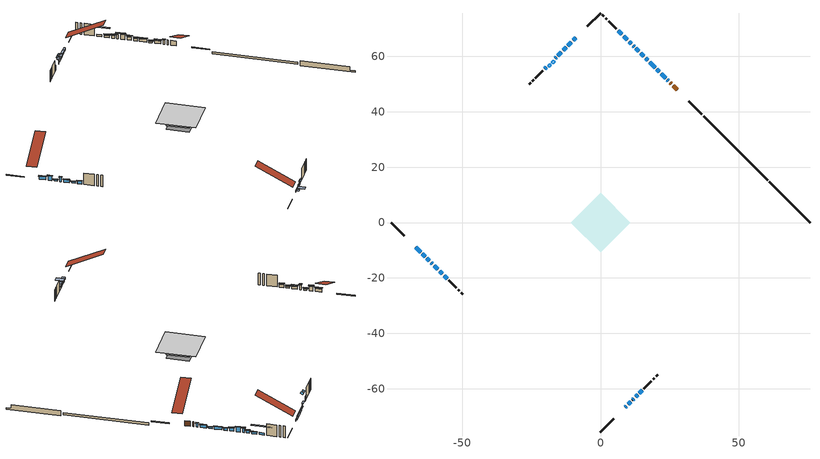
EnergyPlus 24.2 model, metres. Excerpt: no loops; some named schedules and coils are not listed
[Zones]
conditioned space
 floor outside (Floor1 construction): -1.06,0 0,1.06 1.06,0 0,-1.06 z1.19
 floor adiabatic (Floor2 construction): -6.28,0 0,6.28 6.28,0 0,-6.28 z1.19
 floor adiabatic (AdiabaticFloorConstruction): -10.78,0 0,10.78 10.78,0 0,-10.78 z3.63
 floor foundation (Slab1 construction): -3.66,1.29 -1.29,3.66 3.66,-1.29 1.29,-3.66 z-0.91
 floor foundation (Slab2 construction): -6.28,0 0,6.28 6.28,0 0,-6.28 z-0.46
 wall outside (RimJoist1 construction): 0,-75.65 4.84,-70.81 / -75.65,0 -70.81,-4.84 / 0,75.65 -4.84,70.81 / 36.63,39.03 31.79,43.87 z1.19:1.49
 wall outside (AdiabaticWallConstruction 1): 27.66,47.99 26.22,49.44 / 25.56,50.09 25.19,50.46 z1.19:3.22
 wall outside (AdiabaticWallConstruction): 24.54,51.12 24.14,51.51 z1.19:2.87; -66.69,-8.97 -65,-10.66 z1.19:2.51; 23.48,52.17 21.94,53.72 / 19.69,55.96 17.79,57.87 / 11.09,64.56 10.36,65.3 / -56.46,-19.19 -55.38,-20.27 z1.19:2.36; 21.28,54.37 20.35,55.31 / -8.97,66.69 -9.85,65.8 / 10.04,-65.62 10.9,-64.75 / -62.72,-12.94 -61.83,-13.82 z1.19:1.75; 17.13,58.52 16.3,59.35 z1.19:2.16; 15.65,60 14.5,61.15 / 12.73,-62.92 13.42,-62.23 z1.19:2.61; 13.84,61.81 12.8,62.85 z1.19:3.22; -10.5,65.15 -11.76,63.89 / 11.56,-64.1 12.08,-63.57 z1.19:1.85; -12.42,63.24 -13.5,62.16 z1.19:1.83; 12.15,63.51 11.75,63.9 z1.19:2.92; -14.15,61.5 -15.41,60.24 / 9.7,65.95 8.35,67.3 z1.19:2; 8.97,-66.69 9.38,-66.27 z1.19:1.6; -16.07,59.59 -16.34,59.32 / -19.66,55.99 -20.13,55.52 z1.19:2.82; -64.34,-11.31 -63.37,-12.28 z1.19:3.07; 7.7,67.96 6.33,69.32 z1.19:2.03; 14.07,-61.58 15.01,-60.64 z1.19:2.41; -61.18,-14.47 -60.76,-14.89 z1.19:3.04; -60.11,-15.55 -58.7,-16.95 z1.19:2.31; -58.05,-17.6 -57.11,-18.54 z1.19:1.88
 wall outside (Wall1 construction): 15.67,-59.98 18.39,-57.26 / -54.72,-20.93 -52,-23.65 / -20.79,54.87 -23.51,52.15 / 5.67,69.98 2.95,72.7 z1.19:6.07
 wall outside (Wall2 construction): 19.05,-56.61 19.46,-56.19 / -51.35,-24.31 -50.93,-24.72 / -24.16,51.49 -24.58,51.08 / 2.3,73.36 1.88,73.77 z1.19:6.07
 wall outside (Wall3 construction): 20.12,-55.54 20.69,-54.97 / -50.28,-25.38 -49.71,-25.95 / -25.23,50.42 -25.8,49.85 / 1.23,74.43 0.66,75 z1.19:6.07
 wall foundation (FoundationWall1 construction): 61,14.65,-0.91 61,14.65,1.19 74.19,1.47,1.19 74.19,1.47,-0.37 75.65,0,-0.37 75.65,0,-0.91
 wall foundation (FoundationWall2 construction): 60.34,15.31 37.28,38.37 z-0.46:0.45
 window (WindowConstruction 24): 24.53,51.12 24.14,51.51 z1.19:2.87
 window (WindowConstruction 7): -66.69,-8.97 -65,-10.66 z1.19:2.51
 window (WindowConstruction 8): 23.48,52.17 21.94,53.72 z1.19:2.36
 window (WindowConstruction 9): 21.28,54.37 20.35,55.3 z1.19:1.75
 window (WindowConstruction 10): 19.69,55.96 17.79,57.86 z1.19:2.36
 window (WindowConstruction 11): 17.13,58.52 16.31,59.35 z1.19:2.16
 window (WindowConstruction 12): 15.65,60 14.5,61.15 z1.19:2.61
 window (WindowConstruction 13): 13.84,61.81 12.8,62.85 z1.19:3.22
 window (WindowConstruction 14): -8.97,66.69 -9.85,65.81 z1.19:1.75
 window (WindowConstruction 15): -10.5,65.15 -11.76,63.89 z1.19:1.85
 window (WindowConstruction 16): -12.42,63.24 -13.5,62.16 z1.19:1.82
 window (WindowConstruction 25): 12.15,63.51 11.75,63.9 z1.19:2.92
 window (WindowConstruction 17): -14.15,61.5 -15.41,60.24 z1.19:2
 window (WindowConstruction 18): 8.97,-66.69 9.38,-66.27 z1.19:1.6
 window (WindowConstruction 19): 10.04,-65.62 10.9,-64.75 z1.19:1.75
 window (WindowConstruction 20): 11.56,-64.1 12.08,-63.57 z1.19:1.85
 window (WindowConstruction 21): 12.74,-62.92 13.42,-62.23 z1.19:2.61
 window (WindowConstruction 26): -16.07,59.59 -16.34,59.32 z1.19:2.81
 window (WindowConstruction 22): 11.09,64.56 10.36,65.3 z1.19:2.36
 window (WindowConstruction 23): 9.7,65.95 8.35,67.3 z1.19:2
 window (WindowConstruction): -64.34,-11.31 -63.37,-12.28 z1.19:3.07
 window (WindowConstruction 27): 7.7,67.96 6.33,69.32 z1.19:2.03
 window (WindowConstruction 28): 14.08,-61.58 15.01,-60.64 z1.19:2.41
 window (WindowConstruction 1): -62.71,-12.94 -61.83,-13.82 z1.19:1.75
 window (WindowConstruction 2): -61.18,-14.48 -60.76,-14.89 z1.19:3.04
 window (WindowConstruction 3): -60.11,-15.55 -58.71,-16.95 z1.19:2.31
 window (WindowConstruction 4): -19.66,55.99 -20.13,55.52 z1.19:2.81
 window (WindowConstruction 5): -58.05,-17.6 -57.12,-18.54 z1.19:1.88
 window (WindowConstruction 6): -56.46,-19.19 -55.38,-20.27 z1.19:2.36
 door (Door): 27.66,47.99 26.22,49.44 z1.19:3.22
 door (Door 1): 25.56,50.09 25.19,50.46 z1.19:3.22
 ceiling adiabatic (AdiabaticFloorConstruction): 0,-10.78 10.78,0 0,10.78 -10.78,0 z3.63
 roof outside (Roof1 construction): 8.31,-67.34,6.07 -1.76,-57.27,13.19 -4.58,-60.09,13.19 5.5,-70.16,6.07; -67.34,-8.31,6.07 -57.27,1.76,13.19 -60.09,4.58,13.19 -70.16,-5.5,6.07; -8.31,67.34,6.07 1.76,57.27,13.19 4.58,60.09,13.19 -5.5,70.16,6.07; 28.32,47.34,6.07 18.24,37.27,13.19 21.06,34.45,13.19 31.13,44.52,6.07
 roof outside (AdiabaticRoofConstruction): -17.74,57.91,6.07 -17.07,57.24,6.54 -16.32,57.99,6.54 -16.99,58.66,6.07; -19.01,56.65,6.07 -18.46,56.1,6.45 -17.85,56.71,6.45 -18.4,57.26,6.07
 skylight (SkylightConstruction): -17.74,57.91,6.07 -17.07,57.25,6.54 -16.32,57.99,6.54 -16.99,58.66,6.07
 skylight (SkylightConstruction 1): -19.01,56.65,6.07 -18.46,56.1,6.45 -17.85,56.71,6.45 -18.4,57.26,6.07
shading: 23.93,51.72 24.75,50.91 25.18,51.34 24.36,52.16 z3.17; -64.79,-10.87 -66.9,-8.76 -67.33,-9.19 -65.22,-11.3 z2.81; 21.73,53.93 23.69,51.96 24.13,52.39 22.16,54.36 z2.66; 20.14,55.52 21.49,54.16 21.92,54.59 20.57,55.95 z2.05; 17.58,58.08 19.9,55.75 20.33,56.18 18.01,58.51 z2.66; 16.09,59.56 17.34,58.31 17.77,58.74 16.53,59.99 z2.45; 14.29,61.36 15.86,59.79 16.29,60.22 14.72,61.8 z2.91; 12.59,63.06 14.05,61.6 14.49,62.03 13.02,63.49 z3.52; -10.06,65.59 -8.76,66.9 -9.19,67.33 -10.49,66.03 z2.05; -11.97,63.68 -10.29,65.36 -10.72,65.79 -12.4,64.11 z2.15; -13.71,61.95 -12.21,63.45 -12.64,63.88 -14.14,62.38 z2.12; 11.32,64.33 12.58,63.08 13.01,63.51 11.75,64.76 z3.53; -15.62,60.03 -13.94,61.71 -14.37,62.14 -16.05,60.46 z2.3; 9.59,-66.06 8.76,-66.9 9.62,-67.76 10.45,-66.92 z1.89; 11.11,-64.54 9.83,-65.83 11.98,-67.98 13.27,-66.7 z2.05; 12.29,-63.36 11.35,-64.31 11.78,-64.74 12.72,-63.79 z2.15; 13.63,-62.02 12.52,-63.13 12.96,-63.56 14.06,-62.45 z2.91; -16.77,58.89 -15.63,60.02 -16.07,60.45 -17.2,59.32 z3.42; 10.15,65.51 11.3,64.35 11.74,64.78 10.58,65.94 z2.66; 8.14,67.51 9.91,65.74 10.34,66.17 8.57,67.94 z2.3; -63.16,-12.49 -64.55,-11.1 -64.98,-11.53 -63.59,-12.92 z3.37; 4.17,71.48 9.85,65.8 10.28,66.23 4.6,71.91 z5.08; -61.62,-14.03 -62.93,-12.73 -63.36,-13.16 -62.05,-14.46 z2.05; -60.55,-15.1 -61.39,-14.26 -61.82,-14.7 -60.98,-15.53 z3.34; -58.49,-17.16 -60.32,-15.34 -60.75,-15.77 -58.93,-17.59 z2.61; -20.34,55.31 -19.45,56.2 -19.88,56.63 -20.77,55.74 z3.11; -56.9,-18.75 -58.26,-17.39 -58.69,-17.82 -57.34,-19.18 z2.17; -55.17,-20.48 -56.67,-18.98 -57.1,-19.41 -55.6,-20.91 z2.66
[Building]
Building 1: Terrain=Suburbs
[Site:Location]
Victoria Intl AP_BC: Latitude {deg}=48.65; Longitude {deg}=-123.43; Time Zone {hr}=-8; Elevation {m}=20; Keep Site Location Information=Yes
[Site:GroundTemperature:Shallow]
8.05499, 7.06759, 6.98852, 7.45709, 9.33813, 11.2104, 12.8336, 13.8618, 13.9492, 13.1129, 11.5311, 9.71625
[Site:WaterMainsTemperature]
Calculation Method=Schedule; Temperature Schedule=mains temperature schedule
[Material] Roughness=Rough; Thermal Absorptance=0.9
Name | Thickness {m} | Conductivity {W/m-K} | Density {kg/m3} | Specific Heat {J/kg-K} | Solar Absorptance | Visible Absorptance
asphalt or fiberglass shingles | 0.00635 | 0.162714 | 1121.4 | 1465.45 | 0.4 | 0.4
asphalt or fiberglass shingles 1 | 0.00635 | 0.162714 | 1121.4 | 1465.45 | 0.7 | 0.7
concrete 4.0 in. | 0.1016 | 1.803125 | 2242.8 | 837.4 | 0.7 | 0.7
concrete 8.0 in. | 0.2032 | 1.803125 | 2242.8 | 837.4 | 0.7 | 0.7
door material | 0.04445 | 0.188738 | 512.64 | 1214.23 | 0.7 | 0.7
door material 1 | 0.04445 | 0.20624 | 512.64 | 1214.23 | 0.7 | 0.7
exterior vertical ins | 0.0476191 | 0.029427 | 32.04 | 1214.23 | 0.7 | 0.7
floor covering | 0.0127 | 0.0433444 | 54.468 | 1339.84 | 0.6 | 0.6
floor covering 1 | 0.0127 | 9.015625 | 54.468 | 1339.84 | 0.6 | 0.6
floor rigid ins; roof rigid ins | 0.103632 | 0.029427 | 32.04 | 1214.23 | 0.7 | 0.7
floor rigid ins 1; roof rigid ins 1; wall rigid ins | 0.512978 | 0.029427 | 32.04 | 1214.23 | 0.7 | 0.7
floor stud and cavity | 0.1397 | 0.115283 | 92.3553 | 1139.71 | 0.7 | 0.7
floor stud and cavity 1 | 0.0889 | 0.621767 | 50.32683 | 1063.81 | 0.7 | 0.7
floor stud and cavity 2 | 0.1397 | 1.75129 | 37.0049 | 1207.88 | 0.7 | 0.7
furniture material conditioned space 1 | 0.1524 | 0.115458 | 640.8 | 1214.23 | 0.6 | 0.6
gypsum board | 0.0127 | 0.160291 | 801 | 837.4 | 0.6 | 0.6
gypsum board 1 | 0.0127 | 0.160291 | 801 | 837.4 | 0.7 | 0.7
osb sheathing 0.5 in. | 0.0127 | 0.115458 | 512.64 | 1214.23 | 0.7 | 0.7
osb sheathing 0.75 in. | 0.01905 | 0.115458 | 512.64 | 1214.23 | 0.7 | 0.7
osb sheathing 2.0 in. | 0.0508 | 0.115458 | 512.64 | 1214.23 | 0.7 | 0.7
rim joist stud and cavity | 0.0508 | 0.0285197 | 125.044 | 1163.47 | 0.6 | 0.6
roof stud and cavity | 0.2032 | 0.264 | 78.34581 | 1123.46 | 0.7 | 0.7
roof stud and cavity 1 | 0.18415 | 1.78687 | 37.0049 | 1207.88 | 0.6 | 0.6
wall stud and cavity | 0.1397 | 0.0903627 | 139.0536 | 1170.24 | 0.7 | 0.7
wall stud and cavity 1 | 0.1397 | 0.0916148 | 139.0536 | 1170.24 | 0.7 | 0.7
wall stud and cavity 2 | 0.1397 | 0.110176 | 139.0536 | 1170.24 | 0.7 | 0.7
wall stud and cavity 3 | 0.0889 | 0.380278 | 52.3479 | 1209.89 | 0.7 | 0.7
wall stud and cavity 4 | 0.0889 | 0.391764 | 83.0341 | 1211.67 | 0.7 | 0.7
wood siding | 0.0254 | 0.102417 | 544.68 | 1172.36 | 0.4 | 0.4
wood siding 1; wood siding 2; wood siding 3 | 0.0254 | 0.102417 | 544.68 | 1172.36 | 0.7 | 0.7
[WindowMaterial:SimpleGlazingSystem]
Name | U-Factor {W/m2-K} | Solar Heat Gain Coefficient
SkylightMaterial | 3.08393 | 0.492
SkylightMaterial 1 | 3.3186 | 0.4787
WindowMaterial | 5.87843 | 0.78
WindowMaterial 1 | 5.408295 | 0.69
WindowMaterial 10 | 5.88865 | 0.78
WindowMaterial 11 | 2.93496 | 0.65
WindowMaterial 12 | 2.90089 | 0.68
WindowMaterial 13 | 2.98833 | 0.58
WindowMaterial 14 | 5.58034 | 0.72
WindowMaterial 15 | 3.00253 | 0.52
WindowMaterial 16 | 2.97584 | 0.56
WindowMaterial 17 | 4.93078 | 0.6
WindowMaterial 18 | 5.402617 | 0.69
WindowMaterial 19 | 2.99912 | 0.5
WindowMaterial 2 | 5.51504 | 0.71
WindowMaterial 20 | 2.92644 | 0.66
WindowMaterial 21 | 5.68141 | 0.74
WindowMaterial 22 | 2.929848 | 0.66
WindowMaterial 23 | 4.05466 | 0.67
WindowMaterial 24 | 4.04671 | 0.67
WindowMaterial 25 | 4.49187 | 0.63
WindowMaterial 26 | 5.71377 | 0.75
WindowMaterial 3 | 5.82733 | 0.77
WindowMaterial 4 | 5.56444 | 0.72
WindowMaterial 5 | 5.54002 | 0.72
WindowMaterial 6 | 2.927009 | 0.61
WindowMaterial 7 | 2.89237 | 0.69
WindowMaterial 8 | 5.85799 | 0.77
WindowMaterial 9 | 5.42249 | 0.7
[Construction]
AdiabaticFloorConstruction: floor stud and cavity 2, floor rigid ins 1, osb sheathing 0.75 in., floor covering
AdiabaticRoofConstruction: asphalt or fiberglass shingles 1, roof rigid ins 1, osb sheathing 0.75 in., roof stud and cavity 1
AdiabaticWallConstruction: wood siding 2, wall rigid ins, wall stud and cavity 3, gypsum board
AdiabaticWallConstruction 1: wood siding 3, wall rigid ins, wall stud and cavity 3, gypsum board
Door: door material
Door 1: door material 1
Floor1 construction: floor stud and cavity, floor rigid ins, osb sheathing 0.75 in., floor covering
Floor2 construction: floor stud and cavity 1, floor covering 1
FoundationWall1 construction: concrete 8.0 in.
FoundationWall2 construction: concrete 8.0 in., gypsum board 1
furniture construction conditioned space 1: furniture material conditioned space 1
PartitionWallConstruction: gypsum board, wall stud and cavity 4, gypsum board
RimJoist1 construction: wood siding 1, osb sheathing 2.0 in., rim joist stud and cavity
Roof1 construction: asphalt or fiberglass shingles, roof rigid ins, osb sheathing 0.75 in., roof stud and cavity, gypsum board
SkylightConstruction: SkylightMaterial
SkylightConstruction 1: SkylightMaterial 1
Slab1 construction; Slab2 construction: concrete 4.0 in.
Wall1 construction: wood siding, osb sheathing 0.5 in., wall stud and cavity, gypsum board
Wall2 construction: wood siding, osb sheathing 0.5 in., wall stud and cavity 1, gypsum board
Wall3 construction: wood siding, osb sheathing 0.5 in., wall stud and cavity 2, gypsum board
WindowConstruction: WindowMaterial
WindowConstruction 1; WindowConstruction 14: WindowMaterial 1
WindowConstruction 10: WindowMaterial 10
WindowConstruction 11: WindowMaterial 11
WindowConstruction 12: WindowMaterial 12
WindowConstruction 13: WindowMaterial 13
WindowConstruction 15: WindowMaterial 14
WindowConstruction 16: WindowMaterial 15
WindowConstruction 17: WindowMaterial 16
WindowConstruction 18: WindowMaterial 17
WindowConstruction 19: WindowMaterial 18
WindowConstruction 2: WindowMaterial 2
WindowConstruction 20: WindowMaterial 19
WindowConstruction 21: WindowMaterial 20
WindowConstruction 22: WindowMaterial 21
WindowConstruction 23: WindowMaterial 22
WindowConstruction 24: WindowMaterial 23
WindowConstruction 25: WindowMaterial 24
WindowConstruction 26: WindowMaterial 25
WindowConstruction 27; WindowConstruction 28: WindowMaterial 26
WindowConstruction 3: WindowMaterial 3
WindowConstruction 4: WindowMaterial 4
WindowConstruction 5: WindowMaterial 5
WindowConstruction 6: WindowMaterial 6
WindowConstruction 7: WindowMaterial 7
WindowConstruction 8: WindowMaterial 8
WindowConstruction 9: WindowMaterial 9
[Zone]
conditioned space: Multiplier=1; Volume {m3}=702.2; Part of Total Floor Area=Yes
[Space]
conditioned space 1: Zone=conditioned space; Volume {m3}=702.2
[SurfaceProperty:ExposedFoundationPerimeter] Exposed Perimeter Calculation Method=TotalExposedPerimeter
Name | Total Exposed Perimeter {m}
Slab1 | 20.72
Slab2 | 32.614
[InternalMass] Zone or ZoneList=conditioned space; Space or SpaceList=conditioned space 1
Name | Construction | Surface Area {m2}
furniture mass conditioned space 1 | furniture construction conditioned space 1 | 166.421
partition wall mass | PartitionWallConstruction | 337.083
[Lights]
interior lighting: Zone or ZoneList or Space or SpaceList=conditioned space 1; Schedule=interior lighting schedule; Design Level Calculation Method=LightingLevel; Lighting Level {W}=343.2; Return Air Fraction=0; Fraction Radiant=0.6; Fraction Visible=0.2; Fraction Replaceable=1
[People]
occupants: Zone or ZoneList or Space or SpaceList=conditioned space 1; Number of People Schedule=occupants schedule; Number of People Calculation Method=People; Number of People=3; Fraction Radiant=0.314171; Sensible Heat Fraction=0.56303; Activity Level Schedule=occupants activity schedule; Carbon Dioxide Generation Rate {m3/s-W}=0; Enable ASHRAE 55 Comfort Warnings=No; Mean Radiant Temperature Calculation Type=EnclosureAveraged
[ElectricEquipment] Zone or ZoneList or Space or SpaceList=conditioned space 1; Design Level Calculation Method=EquipmentLevel
Name | Schedule | Design Level {W} | Fraction Latent | Fraction Radiant | Fraction Lost
clothes dryer | clothes dryer schedule | 140.772 | 0.015 | 0.081 | 0.85
clothes washer | clothes washer schedule | 32.1985 | 0.03 | 0.162 | 0.7
cooking range | cooking range schedule | 215.147 | 0.08 | 0.432 | 0.2
dishwasher | dishwasher schedule | 66.8632 | 0.3 | 0.18 | 0.4
fridge | fridge schedule | 72.9452 | 0 | 0.6 | 0
mech vent bath fan 0 | mech vent bath fan 0 schedule | 25.1 | 0 | 0 | 1
mech vent bath fan 1 | mech vent bath fan 1 schedule | 25.1 | 0 | 0 | 1
mech vent house fan | mech vent house fan schedule | 0 | 0 | 0 | 1
mech vent house fan cfis | mech vent house fan cfis schedule | 0 | 0 | 0 | 0
mech vent range fan 0 | mech vent range fan 0 schedule | 57 | 0 | 0 | 1
misc plug loads | misc plug loads schedule | 494.7 | 0.045 | 0.513 | 0.1
whole house fan | Always On Discrete | 0 | 0 | 0 | 1
[OtherEquipment] Zone or ZoneList or Space or SpaceList=conditioned space 1; Design Level Calculation Method=EquipmentLevel
Name | Fuel Type | Schedule | Design Level {W} | Fraction Latent | Fraction Radiant | Fraction Lost
clothes dryer 1 | Electricity | clothes dryer schedule | 0 | 0.015 | 0.081 | 0.85
cooking range 1 | Electricity | cooking range schedule | 0 | 0.08 | 0.432 | 0.2
general water use latent | None | general water use schedule | 62.594 | 1 | 0 | 0
general water use sensible | None | general water use schedule | -61.6891 | 0 | 0.6 | 0
mech vent house fan latent load | None | Always On Discrete | 0 | 1 | 0 | 0
mech vent house fan sensible load | None | Always On Discrete | 0 | 0 | 0 | 0
water heater energy adjustment1 | Electricity | Always On Discrete | 0.01 | 0 | 0 | 1
[ZoneInfiltration:DesignFlowRate] Zone or ZoneList or Space or SpaceList=conditioned space 1; Schedule=Always On Discrete; Design Flow Rate Calculation Method=Flow/Zone; Design Flow Rate {m3/s}=0
infil flow; natural vent flow; whole house fan flow
[ZoneControl:Thermostat]
conditioned space Thermostat: Zone or ZoneList=conditioned space; Control Type Schedule=conditioned space Thermostat Schedule; Control 1=conditioned space temperature setpoint; Temperature Difference Between Cutout And Setpoint {deltaC}=0
[ThermostatSetpoint:DualSetpoint]
conditioned space temperature setpoint: Heating Setpoint Temperature Schedule=heating setpoint; Cooling Setpoint Temperature Schedule=cooling setpoint
[AirLoopHVAC:UnitarySystem]
unit heater unitary system: Control Type=Load; Controlling Zone or Thermostat Location=conditioned space; Dehumidification Control Type=None; Availability Schedule=Always On Discrete; Supply Fan=unit heater supply fan; Fan Placement=BlowThrough; Supply Air Fan Operating Mode Schedule=unit heater auto fan schedule; Heating Coil=unit heater htg coil; DX Heating Coil Sizing Ratio=1; Use DOAS DX Cooling Coil=No; Minimum Supply Air Temperature {C}=2; Latent Load Control=SensibleOnlyLoadControl; Cooling Supply Air Flow Rate Method=None; Heating Supply Air Flow Rate Method=SupplyAirFlowRate; Heating Supply Air Flow Rate {m3/s}=0.00141584; No Load Supply Air Flow Rate Method=SupplyAirFlowRate; No Load Supply Air Flow Rate {m3/s}=0; No Load Supply Air Flow Rate Control Set To Low Speed=Yes; Maximum Supply Air Temperature {C}=48.8889; Maximum Outdoor Dry-Bulb Temperature for Supplemental Heater Operation {C}=21; Ancillary On-Cycle Electric Power {W}=0; Ancillary Off-Cycle Electric Power {W}=0
[Zone equipment]
conditioned space: electric baseboard, unit heater unitary system
[Foundation:Kiva] Initial Indoor Air Temperature {C}=18; Wall Depth Below Slab {m}=0.2032
Name | Wall Height Above Grade {m} | Custom Block Material Name 1 | Custom Block Depth 1 {m} | Custom Block X Position 1 {m} | Custom Block Z Position 1 {m}
Foundation Kiva 1 | 1.19
Foundation Kiva 2 | 0.450007 | exterior vertical ins | 0.910011 | 0.2159 | 0
[Foundation:Kiva:Settings]
Soil Conductivity {W/m-K}=0.849921; Soil Density {kg/m3}=1842.3; Soil Specific Heat {J/kg-K}=418.7; Ground Solar Absorptivity=0.9; Ground Thermal Absorptivity=0.9; Ground Surface Roughness {m}=0.03; Far-Field Width {m}=40; Deep-Ground Boundary Condition=ZeroFlux; Deep-Ground Depth {m}=40; Minimum Cell Dimension {m}=0.2; Maximum Cell Growth Coefficient=3; Simulation Timestep=Timestep
[Exterior:Lights]
exterior lighting: Schedule=exterior lighting schedule; Design Level {W}=75.6
[EnergyManagementSystem:Sensor] Output:Variable or Output:Meter Index Key=conditioned space
Name | Output:Variable or Output:Meter
conditioned_space_clg_unmet_s | Zone Cooling Setpoint Not Met Time
conditioned_space_htg_unmet_s | Zone Heating Setpoint Not Met Time
fridge_tin_s; tin_s; tin_s_1 | Zone Mean Air Temperature
tout_s | Zone Outdoor Air Drybulb Temperature
win_s | Zone Air Humidity Ratio
[Schedule:Week:Daily]
interior lighting schedule Week Rule - Jan1-Jan27: interior lighting schedule day, interior lighting schedule day, interior lighting schedule day, interior lighting schedule day, interior lighting schedule day, interior lighting schedule day, interior lighting schedule day, interior lighting schedule default day, interior lighting schedule default day, interior lighting schedule default day, interior lighting schedule default day, interior lighting schedule default day
interior lighting schedule Week Rule - Jan28-Feb3: interior lighting schedule day, interior lighting schedule day, interior lighting schedule day, interior lighting schedule day, interior lighting schedule day 1, interior lighting schedule day 1, interior lighting schedule day 1, interior lighting schedule default day, interior lighting schedule default day, interior lighting schedule default day, interior lighting schedule default day, interior lighting schedule default day
interior lighting schedule Week Rule - Feb4-Feb24: interior lighting schedule day 1, interior lighting schedule day 1, interior lighting schedule day 1, interior lighting schedule day 1, interior lighting schedule day 1, interior lighting schedule day 1, interior lighting schedule day 1, interior lighting schedule default day, interior lighting schedule default day, interior lighting schedule default day, interior lighting schedule default day, interior lighting schedule default day
interior lighting schedule Week Rule - Feb25-Mar3: interior lighting schedule day 1, interior lighting schedule day 1, interior lighting schedule day 1, interior lighting schedule day 1, interior lighting schedule day 2, interior lighting schedule day 2, interior lighting schedule day 2, interior lighting schedule default day, interior lighting schedule default day, interior lighting schedule default day, interior lighting schedule default day, interior lighting schedule default day
interior lighting schedule Week Rule - Mar4-Mar31: interior lighting schedule day 2, interior lighting schedule day 2, interior lighting schedule day 2, interior lighting schedule day 2, interior lighting schedule day 2, interior lighting schedule day 2, interior lighting schedule day 2, interior lighting schedule default day, interior lighting schedule default day, interior lighting schedule default day, interior lighting schedule default day, interior lighting schedule default day
interior lighting schedule Week Rule - Apr1-Apr28: interior lighting schedule day 3, interior lighting schedule day 3, interior lighting schedule day 3, interior lighting schedule day 3, interior lighting schedule day 3, interior lighting schedule day 3, interior lighting schedule day 3, interior lighting schedule default day, interior lighting schedule default day, interior lighting schedule default day, interior lighting schedule default day, interior lighting schedule default day
interior lighting schedule Week Rule - Apr29-May5: interior lighting schedule day 3, interior lighting schedule day 3, interior lighting schedule day 4, interior lighting schedule day 4, interior lighting schedule day 4, interior lighting schedule day 4, interior lighting schedule day 4, interior lighting schedule default day, interior lighting schedule default day, interior lighting schedule default day, interior lighting schedule default day, interior lighting schedule default day
interior lighting schedule Week Rule - May6-May26: interior lighting schedule day 4, interior lighting schedule day 4, interior lighting schedule day 4, interior lighting schedule day 4, interior lighting schedule day 4, interior lighting schedule day 4, interior lighting schedule day 4, interior lighting schedule default day, interior lighting schedule default day, interior lighting schedule default day, interior lighting schedule default day, interior lighting schedule default day
interior lighting schedule Week Rule - May27-Jun2: interior lighting schedule day 4, interior lighting schedule day 4, interior lighting schedule day 4, interior lighting schedule day 4, interior lighting schedule day 4, interior lighting schedule day 5, interior lighting schedule day 5, interior lighting schedule default day, interior lighting schedule default day, interior lighting schedule default day, interior lighting schedule default day, interior lighting schedule default day
interior lighting schedule Week Rule - Jun3-Jun30: interior lighting schedule day 5, interior lighting schedule day 5, interior lighting schedule day 5, interior lighting schedule day 5, interior lighting schedule day 5, interior lighting schedule day 5, interior lighting schedule day 5, interior lighting schedule default day, interior lighting schedule default day, interior lighting schedule default day, interior lighting schedule default day, interior lighting schedule default day
interior lighting schedule Week Rule - Jul1-Jul28: interior lighting schedule day 6, interior lighting schedule day 6, interior lighting schedule day 6, interior lighting schedule day 6, interior lighting schedule day 6, interior lighting schedule day 6, interior lighting schedule day 6, interior lighting schedule default day, interior lighting schedule default day, interior lighting schedule default day, interior lighting schedule default day, interior lighting schedule default day
interior lighting schedule Week Rule - Jul29-Aug4: interior lighting schedule day 6, interior lighting schedule day 6, interior lighting schedule day 6, interior lighting schedule day 7, interior lighting schedule day 7, interior lighting schedule day 7, interior lighting schedule day 7, interior lighting schedule default day, interior lighting schedule default day, interior lighting schedule default day, interior lighting schedule default day, interior lighting schedule default day
interior lighting schedule Week Rule - Aug5-Aug25: interior lighting schedule day 7, interior lighting schedule day 7, interior lighting schedule day 7, interior lighting schedule day 7, interior lighting schedule day 7, interior lighting schedule day 7, interior lighting schedule day 7, interior lighting schedule default day, interior lighting schedule default day, interior lighting schedule default day, interior lighting schedule default day, interior lighting schedule default day
interior lighting schedule Week Rule - Aug26-Sep1: interior lighting schedule day 7, interior lighting schedule day 7, interior lighting schedule day 7, interior lighting schedule day 7, interior lighting schedule day 7, interior lighting schedule day 7, interior lighting schedule day 8, interior lighting schedule default day, interior lighting schedule default day, interior lighting schedule default day, interior lighting schedule default day, interior lighting schedule default day
interior lighting schedule Week Rule - Sep2-Sep29: interior lighting schedule day 8, interior lighting schedule day 8, interior lighting schedule day 8, interior lighting schedule day 8, interior lighting schedule day 8, interior lighting schedule day 8, interior lighting schedule day 8, interior lighting schedule default day, interior lighting schedule default day, interior lighting schedule default day, interior lighting schedule default day, interior lighting schedule default day
interior lighting schedule Week Rule - Sep30-Oct6: interior lighting schedule day 8, interior lighting schedule day 9, interior lighting schedule day 9, interior lighting schedule day 9, interior lighting schedule day 9, interior lighting schedule day 9, interior lighting schedule day 9, interior lighting schedule default day, interior lighting schedule default day, interior lighting schedule default day, interior lighting schedule default day, interior lighting schedule default day
interior lighting schedule Week Rule - Oct7-Oct27: interior lighting schedule day 9, interior lighting schedule day 9, interior lighting schedule day 9, interior lighting schedule day 9, interior lighting schedule day 9, interior lighting schedule day 9, interior lighting schedule day 9, interior lighting schedule default day, interior lighting schedule default day, interior lighting schedule default day, interior lighting schedule default day, interior lighting schedule default day
interior lighting schedule Week Rule - Oct28-Nov3: interior lighting schedule day 9, interior lighting schedule day 9, interior lighting schedule day 9, interior lighting schedule day 9, interior lighting schedule day 10, interior lighting schedule day 10, interior lighting schedule day 10, interior lighting schedule default day, interior lighting schedule default day, interior lighting schedule default day, interior lighting schedule default day, interior lighting schedule default day
interior lighting schedule Week Rule - Nov4-Nov24: interior lighting schedule day 10, interior lighting schedule day 10, interior lighting schedule day 10, interior lighting schedule day 10, interior lighting schedule day 10, interior lighting schedule day 10, interior lighting schedule day 10, interior lighting schedule default day, interior lighting schedule default day, interior lighting schedule default day, interior lighting schedule default day, interior lighting schedule default day
interior lighting schedule Week Rule - Nov25-Dec1: interior lighting schedule day 10, interior lighting schedule day 10, interior lighting schedule day 10, interior lighting schedule day 10, interior lighting schedule day 10, interior lighting schedule day 10, interior lighting schedule day 11, interior lighting schedule default day, interior lighting schedule default day, interior lighting schedule default day, interior lighting schedule default day, interior lighting schedule default day
interior lighting schedule Week Rule - Dec2-Dec31: interior lighting schedule day 11, interior lighting schedule day 11, interior lighting schedule day 11, interior lighting schedule day 11, interior lighting schedule day 11, interior lighting schedule day 11, interior lighting schedule day 11, interior lighting schedule default day, interior lighting schedule default day, interior lighting schedule default day, interior lighting schedule default day, interior lighting schedule default day
occupants schedule Week Rule - Jan1-Dec31: occupants schedule day, occupants schedule day, occupants schedule day, occupants schedule day, occupants schedule day, occupants schedule day, occupants schedule day, occupants schedule default day, occupants schedule default day, occupants schedule default day, occupants schedule default day, occupants schedule default day
clothes dryer schedule Week Rule - Jan1-Dec31: clothes dryer schedule day, clothes dryer schedule day, clothes dryer schedule day, clothes dryer schedule day, clothes dryer schedule day, clothes dryer schedule day, clothes dryer schedule day, clothes dryer schedule default day, clothes dryer schedule default day, clothes dryer schedule default day, clothes dryer schedule default day, clothes dryer schedule default day
clothes washer schedule Week Rule - Jan1-Dec31: clothes washer schedule day, clothes washer schedule day, clothes washer schedule day, clothes washer schedule day, clothes washer schedule day, clothes washer schedule day, clothes washer schedule day, clothes washer schedule default day, clothes washer schedule default day, clothes washer schedule default day, clothes washer schedule default day, clothes washer schedule default day
cooking range schedule Week Rule - Jan1-Dec31: cooking range schedule day, cooking range schedule day, cooking range schedule day, cooking range schedule day, cooking range schedule day, cooking range schedule day, cooking range schedule day, cooking range schedule default day, cooking range schedule default day, cooking range schedule default day, cooking range schedule default day, cooking range schedule default day
dishwasher schedule Week Rule - Jan1-Dec31: dishwasher schedule day, dishwasher schedule day, dishwasher schedule day, dishwasher schedule day, dishwasher schedule day, dishwasher schedule day, dishwasher schedule day, dishwasher schedule default day, dishwasher schedule default day, dishwasher schedule default day, dishwasher schedule default day, dishwasher schedule default day
[Schedule:Year]
interior lighting schedule: interior lighting schedule Week Rule - Jan1-Jan27, 1, 1, 1, 27, interior lighting schedule Week Rule - Jan28-Feb3, 1, 28, 2, 3, interior lighting schedule Week Rule - Feb4-Feb24, 2, 4, 2, 24, interior lighting schedule Week Rule - Feb25-Mar3, 2, 25, 3, 3, interior lighting schedule Week Rule - Mar4-Mar31, 3, 4, 3, 31, interior lighting schedule Week Rule - Apr1-Apr28, 4, 1, 4, 28, interior lighting schedule Week Rule - Apr29-May5, 4, 29, 5, 5, interior lighting schedule Week Rule - May6-May26, 5, 6, 5, 26, interior lighting schedule Week Rule - May27-Jun2, 5, 27, 6, 2, interior lighting schedule Week Rule - Jun3-Jun30, 6, 3, 6, 30, interior lighting schedule Week Rule - Jul1-Jul28, 7, 1, 7, 28, interior lighting schedule Week Rule - Jul29-Aug4, 7, 29, 8, 4, interior lighting schedule Week Rule - Aug5-Aug25, 8, 5, 8, 25, interior lighting schedule Week Rule - Aug26-Sep1, 8, 26, 9, 1, interior lighting schedule Week Rule - Sep2-Sep29, 9, 2, 9, 29, interior lighting schedule Week Rule - Sep30-Oct6, 9, 30, 10, 6, interior lighting schedule Week Rule - Oct7-Oct27, 10, 7, 10, 27, interior lighting schedule Week Rule - Oct28-Nov3, 10, 28, 11, 3, interior lighting schedule Week Rule - Nov4-Nov24, 11, 4, 11, 24, interior lighting schedule Week Rule - Nov25-Dec1, 11, 25, 12, 1, interior lighting schedule Week Rule - Dec2-Dec31, 12, 2, 12, 31
occupants schedule: occupants schedule Week Rule - Jan1-Dec31, 1, 1, 12, 31
clothes dryer schedule: clothes dryer schedule Week Rule - Jan1-Dec31, 1, 1, 12, 31
clothes washer schedule: clothes washer schedule Week Rule - Jan1-Dec31, 1, 1, 12, 31
cooking range schedule: cooking range schedule Week Rule - Jan1-Dec31, 1, 1, 12, 31
dishwasher schedule: dishwasher schedule Week Rule - Jan1-Dec31, 1, 1, 12, 31
mech vent bath fan 0 schedule: mech vent bath fan 0 schedule Week Rule - Jan1-Dec31, 1, 1, 12, 31
mech vent bath fan 1 schedule: mech vent bath fan 1 schedule Week Rule - Jan1-Dec31, 1, 1, 12, 31
mech vent range fan 0 schedule: mech vent range fan 0 schedule Week Rule - Jan1-Dec31, 1, 1, 12, 31
misc plug loads schedule: misc plug loads schedule Week Rule - Jan1-Dec31, 1, 1, 12, 31
general water use schedule: general water use schedule Week Rule - Jan1-Dec31, 1, 1, 12, 31
exterior lighting schedule: exterior lighting schedule Week Rule - Jan1-Jan27, 1, 1, 1, 27, exterior lighting schedule Week Rule - Jan28-Feb3, 1, 28, 2, 3, exterior lighting schedule Week Rule - Feb4-Feb24, 2, 4, 2, 24, exterior lighting schedule Week Rule - Feb25-Mar3, 2, 25, 3, 3, exterior lighting schedule Week Rule - Mar4-Mar31, 3, 4, 3, 31, exterior lighting schedule Week Rule - Apr1-Apr28, 4, 1, 4, 28, exterior lighting schedule Week Rule - Apr29-May5, 4, 29, 5, 5, exterior lighting schedule Week Rule - May6-May26, 5, 6, 5, 26, exterior lighting schedule Week Rule - May27-Jun2, 5, 27, 6, 2, exterior lighting schedule Week Rule - Jun3-Jun30, 6, 3, 6, 30, exterior lighting schedule Week Rule - Jul1-Jul28, 7, 1, 7, 28, exterior lighting schedule Week Rule - Jul29-Aug4, 7, 29, 8, 4, exterior lighting schedule Week Rule - Aug5-Aug25, 8, 5, 8, 25, exterior lighting schedule Week Rule - Aug26-Sep1, 8, 26, 9, 1, exterior lighting schedule Week Rule - Sep2-Sep29, 9, 2, 9, 29, exterior lighting schedule Week Rule - Sep30-Oct6, 9, 30, 10, 6, exterior lighting schedule Week Rule - Oct7-Oct27, 10, 7, 10, 27, exterior lighting schedule Week Rule - Oct28-Nov3, 10, 28, 11, 3, exterior lighting schedule Week Rule - Nov4-Nov24, 11, 4, 11, 24, exterior lighting schedule Week Rule - Nov25-Dec1, 11, 25, 12, 1, exterior lighting schedule Week Rule - Dec2-Dec31, 12, 2, 12, 31
[Schedule:Constant]
Name | Hourly Value
occupants activity schedule | 117.228
fridge schedule; unit heater auto fan schedule | 0
mech vent house fan schedule; mech vent house fan cfis schedule; Always On Discrete | 1
[Schedule:Compact]
conditioned space Thermostat Schedule: Through: 12/31, For: AllDays, Until: 24:00, 4
mains temperature schedule: Through: 01/01, For: AllDays, Until: 24:00, 11.3917, Through: 01/02, For: AllDays, Until: 24:00, 11.3578, Through: 01/03, For: AllDays, Until: 24:00, 11.3239, Through: 01/04, For: AllDays, Until: 24:00, 11.2911, Through: 01/05, For: AllDays, Until: 24:00, 11.2594, Through: 01/06, For: AllDays, Until: 24:00, 11.2278, Through: 01/07, For: AllDays, Until: 24:00, 11.1972, Through: 01/08, For: AllDays, Until: 24:00, 11.1672, Through: 01/09, For: AllDays, Until: 24:00, 11.1378, Through: 01/10, For: AllDays, Until: 24:00, 11.1094, Through: 01/11, For: AllDays, Until: 24:00, 11.0817, Through: 01/12, For: AllDays, Until: 24:00, 11.0544, Through: 01/13, For: AllDays, Until: 24:00, 11.0283, Through: 01/14, For: AllDays, Until: 24:00, 11.0028, Through: 01/15, For: AllDays, Until: 24:00, 10.9778, Through: 01/16, For: AllDays, Until: 24:00, 10.9539, Through: 01/17, For: AllDays, Until: 24:00, 10.9311, Through: 01/18, For: AllDays, Until: 24:00, 10.9089, Through: 01/19, For: AllDays, Until: 24:00, 10.8872, Through: 01/20, For: AllDays, Until: 24:00, 10.8661, Through: 01/21, For: AllDays, Until: 24:00, 10.8467, Through: 01/22, For: AllDays, Until: 24:00, 10.8272, Through: 01/23, For: AllDays, Until: 24:00, 10.8089, Through: 01/24, For: AllDays, Until: 24:00, 10.7917, Through: 01/25, For: AllDays, Until: 24:00, 10.775, Through: 01/26, For: AllDays, Until: 24:00, 10.7594, Through: 01/27, For: AllDays, Until: 24:00, 10.7444, Through: 01/28, For: AllDays, Until: 24:00, 10.7306, Through: 01/29, For: AllDays, Until: 24:00, 10.7172, Through: 01/30, For: AllDays, Until: 24:00, 10.705, Through: 01/31, For: AllDays, Until: 24:00, 10.6933, Through: 02/01, For: AllDays, Until: 24:00, 10.6828, Through: 02/02, For: AllDays, Until: 24:00, 10.6733, Through: 02/03, For: AllDays, Until: 24:00, 10.6644, Through: 02/04, For: AllDays, Until: 24:00, 10.6567, Through: 02/05, For: AllDays, Until: 24:00, 10.6494, Through: 02/06, For: AllDays, Until: 24:00, 10.6433, Through: 02/07, For: AllDays, Until: 24:00, 10.6378, Through: 02/08, For: AllDays, Until: 24:00, 10.6333, Through: 02/09, For: AllDays, Until: 24:00, 10.63, Through: 02/10, For: AllDays, Until: 24:00, 10.6272, Through: 02/11, For: AllDays, Until: 24:00, 10.6256, Through: 02/12, For: AllDays, Until: 24:00, 10.625, Through: 02/13, For: AllDays, Until: 24:00, 10.625, Through: 02/14, For: AllDays, Until: 24:00, 10.6256, Through: 02/15, For: AllDays, Until: 24:00, 10.6278, Through: 02/16, For: AllDays, Until: 24:00, 10.63, Through: 02/17, For: AllDays, Until: 24:00, 10.6339, Through: 02/18, For: AllDays, Until: 24:00, 10.6383, Through: 02/19, For: AllDays, Until: 24:00, 10.6439, Through: 02/20, For: AllDays, Until: 24:00, 10.65, Through: 02/21, For: AllDays, Until: 24:00, 10.6572, Through: 02/22, For: AllDays, Until: 24:00, 10.665, Through: 02/23, For: AllDays, Until: 24:00, 10.6739, Through: 02/24, For: AllDays, Until: 24:00, 10.6839, Through: 02/25, For: AllDays, Until: 24:00, 10.6944, Through: 02/26, For: AllDays, Until: 24:00, 10.7056, Through: 02/27, For: AllDays, Until: 24:00, 10.7183, Through: 02/28, For: AllDays, Until: 24:00, 10.7311, Through: 03/01, For: AllDays, Until: 24:00, 10.7456, Through: 03/02, For: AllDays, Until: 24:00, 10.7606, Through: 03/03, For: AllDays, Until: 24:00, 10.7761, Through: 03/04, For: AllDays, Until: 24:00, 10.7928, Through: 03/05, For: AllDays, Until: 24:00, 10.81, Through: 03/06, For: AllDays, Until: 24:00, 10.8283, Through: 03/07, For: AllDays, Until: 24:00, 10.8478, Through: 03/08, For: AllDays, Until: 24:00, 10.8678, Through: 03/09, For: AllDays, Until: 24:00, 10.8883, Through: 03/10, For: AllDays, Until: 24:00, 10.91, Through: 03/11, For: AllDays, Until: 24:00, 10.9322, Through: 03/12, For: AllDays, Until: 24:00, 10.9556, Through: 03/13, For: AllDays, Until: 24:00, 10.9794, Through: 03/14, For: AllDays, Until: 24:00, 11.0044, Through: 03/15, For: AllDays, Until: 24:00, 11.03, Through: 03/16, For: AllDays, Until: 24:00, 11.0561, Through: 03/17, For: AllDays, Until: 24:00, 11.0833, Through: 03/18, For: AllDays, Until: 24:00, 11.1111, Through: 03/19, For: AllDays, Until: 24:00, 11.1394, Through: 03/20, For: AllDays, Until: 24:00, 11.1689, Through: 03/21, For: AllDays, Until: 24:00, 11.1989, Through: 03/22, For: AllDays, Until: 24:00, 11.2294, Through: 03/23, For: AllDays, Until: 24:00, 11.2611, Through: 03/24, For: AllDays, Until: 24:00, 11.2933, Through: 03/25, For: AllDays, Until: 24:00, 11.3261, Through: 03/26, For: AllDays, Until: 24:00, 11.36, Through: 03/27, For: AllDays, Until: 24:00, 11.3939, Through: 03/28, For: AllDays, Until: 24:00, 11.4289, Through: 03/29, For: AllDays, Until: 24:00, 11.4644, Through: 03/30, For: AllDays, Until: 24:00, 11.5006, Through: 03/31, For: AllDays, Until: 24:00, 11.5372, Through: 04/01, For: AllDays, Until: 24:00, 11.5744, Through: 04/02, For: AllDays, Until: 24:00, 11.6128, Through: 04/03, For: AllDays, Until: 24:00, 11.6511, Through: 04/04, For: AllDays, Until: 24:00, 11.6906, Through: 04/05, For: AllDays, Until: 24:00, 11.7306, Through: 04/06, For: AllDays, Until: 24:00, 11.7706, Through: 04/07, For: AllDays, Until: 24:00, 11.8117, Through: 04/08, For: AllDays, Until: 24:00, 11.8528, Through: 04/09, For: AllDays, Until: 24:00, 11.895, Through: 04/10, For: AllDays, Until: 24:00, 11.9372, Through: 04/11, For: AllDays, Until: 24:00, 11.9806, Through: 04/12, For: AllDays, Until: 24:00, 12.0239, Through: 04/13, For: AllDays, Until: 24:00, 12.0678, Through: 04/14, For: AllDays, Until: 24:00, 12.1122, Through: 04/15, For: AllDays, Until: 24:00, 12.1572, Through: 04/16, For: AllDays, Until: 24:00, 12.2022, Through: 04/17, For: AllDays, Until: 24:00, 12.2478, Through: 04/18, For: AllDays, Until: 24:00, 12.2939, Through: 04/19, For: AllDays, Until: 24:00, 12.3406, Through: 04/20, For: AllDays, Until: 24:00, 12.3872, Through: 04/21, For: AllDays, Until: 24:00, 12.435, Through: 04/22, For: AllDays, Until: 24:00, 12.4822, Through: 04/23, For: AllDays, Until: 24:00, 12.5306, Through: 04/24, For: AllDays, Until: 24:00, 12.5783, Through: 04/25, For: AllDays, Until: 24:00, 12.6272, Through: 04/26, For: AllDays, Until: 24:00, 12.6761, Through: 04/27, For: AllDays, Until: 24:00, 12.725, Through: 04/28, For: AllDays, Until: 24:00, 12.7744, Through: 04/29, For: AllDays, Until: 24:00, 12.8244, Through: 04/30, For: AllDays, Until: 24:00, 12.8744, Through: 05/01, For: AllDays, Until: 24:00, 12.9244, Through: 05/02, For: AllDays, Until: 24:00, 12.9744, Through: 05/03, For: AllDays, Until: 24:00, 13.025, Through: 05/04, For: AllDays, Until: 24:00, 13.0761, Through: 05/05, For: AllDays, Until: 24:00, 13.1267, Through: 05/06, For: AllDays, Until: 24:00, 13.1778, Through: 05/07, For: AllDays, Until: 24:00, 13.2289, Through: 05/08, For: AllDays, Until: 24:00, 13.2806, Through: 05/09, For: AllDays, Until: 24:00, 13.3317, Through: 05/10, For: AllDays, Until: 24:00, 13.3833, Through: 05/11, For: AllDays, Until: 24:00, 13.435, Through: 05/12, For: AllDays, Until: 24:00, 13.4861, Through: 05/13, For: AllDays, Until: 24:00, 13.5378, Through: 05/14, For: AllDays, Until: 24:00, 13.5894, Through: 05/15, For: AllDays, Until: 24:00, 13.6411, Through: 05/16, For: AllDays, Until: 24:00, 13.6933, Through: 05/17, For: AllDays, Until: 24:00, 13.745, Through: 05/18, For: AllDays, Until: 24:00, 13.7961, Through: 05/19, For: AllDays, Until: 24:00, 13.8478, Through: 05/20, For: AllDays, Until: 24:00, 13.8994, Through: 05/21, For: AllDays, Until: 24:00, 13.9511, Through: 05/22, For: AllDays, Until: 24:00, 14.0022, Through: 05/23, For: AllDays, Until: 24:00, 14.0533, Through: 05/24, For: AllDays, Until: 24:00, 14.1044, Through: 05/25, For: AllDays, Until: 24:00, 14.1556, Through: 05/26, For: AllDays, Until: 24:00, 14.2061, Through: 05/27, For: AllDays, Until: 24:00, 14.2572, Through: 05/28, For: AllDays, Until: 24:00, 14.3072, Through: 05/29, For: AllDays, Until: 24:00, 14.3578, Through: 05/30, For: AllDays, Until: 24:00, 14.4078, Through: 05/31, For: AllDays, Until: 24:00, 14.4572, Through: 06/01, For: AllDays, Until: 24:00, 14.5072, Through: 06/02, For: AllDays, Until: 24:00, 14.5561, Through: 06/03, For: AllDays, Until: 24:00, 14.6056, Through: 06/04, For: AllDays, Until: 24:00, 14.6539, Through: 06/05, For: AllDays, Until: 24:00, 14.7028, Through: 06/06, For: AllDays, Until: 24:00, 14.7506, Through: 06/07, For: AllDays, Until: 24:00, 14.7983, Through: 06/08, For: AllDays, Until: 24:00, 14.8456, Through: 06/09, For: AllDays, Until: 24:00, 14.8928, Through: 06/10, For: AllDays, Until: 24:00, 14.9394, Through: 06/11, For: AllDays, Until: 24:00, 14.9861, Through: 06/12, For: AllDays, Until: 24:00, 15.0317, Through: 06/13, For: AllDays, Until: 24:00, 15.0772, Through: 06/14, For: AllDays, Until: 24:00, 15.1222, Through: 06/15, For: AllDays, Until: 24:00, 15.1672, Through: 06/16, For: AllDays, Until: 24:00, 15.2111, Through: 06/17, For: AllDays, Until: 24:00, 15.255, Through: 06/18, For: AllDays, Until: 24:00, 15.2978, Through: 06/19, For: AllDays, Until: 24:00, 15.3406, Through: 06/20, For: AllDays, Until: 24:00, 15.3828, Through: 06/21, For: AllDays, Until: 24:00, 15.4244, Through: 06/22, For: AllDays, Until: 24:00, 15.4656, Through: 06/23, For: AllDays, Until: 24:00, 15.5067, Through: 06/24, For: AllDays, Until: 24:00, 15.5467, Through: 06/25, For: AllDays, Until: 24:00, 15.5861, Through: 06/26, For: AllDays, Until: 24:00, 15.625, Through: 06/27, For: AllDays, Until: 24:00, 15.6633, Through: 06/28, For: AllDays, Until: 24:00, 15.7011, Through: 06/29, For: AllDays, Until: 24:00, 15.7378, Through: 06/30, For: AllDays, Until: 24:00, 15.7744, Through: 07/01, For: AllDays, Until: 24:00, 15.8106, Through: 07/02, For: AllDays, Until: 24:00, 15.8456, Through: 07/03, For: AllDays, Until: 24:00, 15.88, Through: 07/04, For: AllDays, Until: 24:00, 15.9139, Through: 07/05, For: AllDays, Until: 24:00, 15.9472, Through: 07/06, For: AllDays, Until: 24:00, 15.9794, Through: 07/07, For: AllDays, Until: 24:00, 16.0117, Through: 07/08, For: AllDays, Until: 24:00, 16.0428, Through: 07/09, For: AllDays, Until: 24:00, 16.0728, Through: 07/10, For: AllDays, Until: 24:00, 16.1028, Through: 07/11, For: AllDays, Until: 24:00, 16.1317, Through: 07/12, For: AllDays, Until: 24:00, 16.16, Through: 07/13, For: AllDays, Until: 24:00, 16.1872, Through: 07/14, For: AllDays, Until: 24:00, 16.2139, Through: 07/15, For: AllDays, Until: 24:00, 16.24, Through: 07/16, For: AllDays, Until: 24:00, 16.265, Through: 07/17, For: AllDays, Until: 24:00, 16.2894, Through: 07/18, For: AllDays, Until: 24:00, 16.3128, Through: 07/19, For: AllDays, Until: 24:00, 16.3356, Through: 07/20, For: AllDays, Until: 24:00, 16.3578, Through: 07/21, For: AllDays, Until: 24:00, 16.3789, Through: 07/22, For: AllDays, Until: 24:00, 16.3994, Through: 07/23, For: AllDays, Until: 24:00, 16.4189, Through: 07/24, For: AllDays, Until: 24:00, 16.4372, Through: 07/25, For: AllDays, Until: 24:00, 16.4556, Through: 07/26, For: AllDays, Until: 24:00, 16.4722, Through: 07/27, For: AllDays, Until: 24:00, 16.4883, Through: 07/28, For: AllDays, Until: 24:00, 16.5039, Through: 07/29, For: AllDays, Until: 24:00, 16.5183, Through: 07/30, For: AllDays, Until: 24:00, 16.5322, Through: 07/31, For: AllDays, Until: 24:00, 16.545, Through: 08/01, For: AllDays, Until: 24:00, 16.5567, Through: 08/02, For: AllDays, Until: 24:00, 16.5678, Through: 08/03, For: AllDays, Until: 24:00, 16.5778, Through: 08/04, For: AllDays, Until: 24:00, 16.5872, Through: 08/05, For: AllDays, Until: 24:00, 16.5956, Through: 08/06, For: AllDays, Until: 24:00, 16.6033, Through: 08/07, For: AllDays, Until: 24:00, 16.61, Through: 08/08, For: AllDays, Until: 24:00, 16.6156, Through: 08/09, For: AllDays, Until: 24:00, 16.6206, Through: 08/10, For: AllDays, Until: 24:00, 16.6244, Through: 08/11, For: AllDays, Until: 24:00, 16.6278, Through: 08/12, For: AllDays, Until: 24:00, 16.63, Through: 08/13, For: AllDays, Until: 24:00, 16.6317, Through: 08/14, For: AllDays, Until: 24:00, 16.6317, Through: 08/15, For: AllDays, Until: 24:00, 16.6317, Through: 08/16, For: AllDays, Until: 24:00, 16.63, Through: 08/17, For: AllDays, Until: 24:00, 16.6278, Through: 08/18, For: AllDays, Until: 24:00, 16.625, Through: 08/19, For: AllDays, Until: 24:00, 16.6211, Through: 08/20, For: AllDays, Until: 24:00, 16.6161, Through: 08/21, For: AllDays, Until: 24:00, 16.61, Through: 08/22, For: AllDays, Until: 24:00, 16.6039, Through: 08/23, For: AllDays, Until: 24:00, 16.5961, Through: 08/24, For: AllDays, Until: 24:00, 16.5878, Through: 08/25, For: AllDays, Until: 24:00, 16.5783, Through: 08/26, For: AllDays, Until: 24:00, 16.5683, Through: 08/27, For: AllDays, Until: 24:00, 16.5572, Through: 08/28, For: AllDays, Until: 24:00, 16.5456, Through: 08/29, For: AllDays, Until: 24:00, 16.5328, Through: 08/30, For: AllDays, Until: 24:00, 16.5189, Through: 08/31, For: AllDays, Until: 24:00, 16.5044, Through: 09/01, For: AllDays, Until: 24:00, 16.4894, Through: 09/02, For: AllDays, Until: 24:00, 16.4733, Through: 09/03, For: AllDays, Until: 24:00, 16.4561, Through: 09/04, For: AllDays, Until: 24:00, 16.4383, Through: 09/05, For: AllDays, Until: 24:00, 16.4194, Through: 09/06, For: AllDays, Until: 24:00, 16.4, Through: 09/07, For: AllDays, Until: 24:00, 16.38, Through: 09/08, For: AllDays, Until: 24:00, 16.3589, Through: 09/09, For: AllDays, Until: 24:00, 16.3367, Through: 09/10, For: AllDays, Until: 24:00, 16.3139, Through: 09/11, For: AllDays, Until: 24:00, 16.2906, Through: 09/12, For: AllDays, Until: 24:00, 16.2661, Through: 09/13, For: AllDays, Until: 24:00, 16.2411, Through: 09/14, For: AllDays, Until: 24:00, 16.215, Through: 09/15, For: AllDays, Until: 24:00, 16.1883, Through: 09/16, For: AllDays, Until: 24:00, 16.1611, Through: 09/17, For: AllDays, Until: 24:00, 16.1328, Through: 09/18, For: AllDays, Until: 24:00, 16.1039, Through: 09/19, For: AllDays, Until: 24:00, 16.0744, Through: 09/20, For: AllDays, Until: 24:00, 16.0439, Through: 09/21, For: AllDays, Until: 24:00, 16.0128, Through: 09/22, For: AllDays, Until: 24:00, 15.9811, Through: 09/23, For: AllDays, Until: 24:00, 15.9489, Through: 09/24, For: AllDays, Until: 24:00, 15.9156, Through: 09/25, For: AllDays, Until: 24:00, 15.8817, Through: 09/26, For: AllDays, Until: 24:00, 15.8472, Through: 09/27, For: AllDays, Until: 24:00, 15.8122, Through: 09/28, For: AllDays, Until: 24:00, 15.7761, Through: 09/29, For: AllDays, Until: 24:00, 15.74, Through: 09/30, For: AllDays, Until: 24:00, 15.7028, Through: 10/01, For: AllDays, Until: 24:00, 15.665, Through: 10/02, For: AllDays, Until: 24:00, 15.6267, Through: 10/03, For: AllDays, Until: 24:00, 15.5878, Through: 10/04, For: AllDays, Until: 24:00, 15.5483, Through: 10/05, For: AllDays, Until: 24:00, 15.5083, Through: 10/06, For: AllDays, Until: 24:00, 15.4678, Through: 10/07, For: AllDays, Until: 24:00, 15.4267, Through: 10/08, For: AllDays, Until: 24:00, 15.385, Through: 10/09, For: AllDays, Until: 24:00, 15.3428, Through: 10/10, For: AllDays, Until: 24:00, 15.3, Through: 10/11, For: AllDays, Until: 24:00, 15.2572, Through: 10/12, For: AllDays, Until: 24:00, 15.2133, Through: 10/13, For: AllDays, Until: 24:00, 15.1694, Through: 10/14, For: AllDays, Until: 24:00, 15.1244, Through: 10/15, For: AllDays, Until: 24:00, 15.0794, Through: 10/16, For: AllDays, Until: 24:00, 15.0339, Through: 10/17, For: AllDays, Until: 24:00, 14.9883, Through: 10/18, For: AllDays, Until: 24:00, 14.9417, Through: 10/19, For: AllDays, Until: 24:00, 14.895, Through: 10/20, For: AllDays, Until: 24:00, 14.8483, Through: 10/21, For: AllDays, Until: 24:00, 14.8006, Through: 10/22, For: AllDays, Until: 24:00, 14.7528, Through: 10/23, For: AllDays, Until: 24:00, 14.705, Through: 10/24, For: AllDays, Until: 24:00, 14.6567, Through: 10/25, For: AllDays, Until: 24:00, 14.6078, Through: 10/26, For: AllDays, Until: 24:00, 14.5589, Through: 10/27, For: AllDays, Until: 24:00, 14.5094, Through: 10/28, For: AllDays, Until: 24:00, 14.46, Through: 10/29, For: AllDays, Until: 24:00, 14.41, Through: 10/30, For: AllDays, Until: 24:00, 14.36, Through: 10/31, For: AllDays, Until: 24:00, 14.31, Through: 11/01, For: AllDays, Until: 24:00, 14.2594, Through: 11/02, For: AllDays, Until: 24:00, 14.2089, Through: 11/03, For: AllDays, Until: 24:00, 14.1578, Through: 11/04, For: AllDays, Until: 24:00, 14.1072, Through: 11/05, For: AllDays, Until: 24:00, 14.0561, Through: 11/06, For: AllDays, Until: 24:00, 14.005, Through: 11/07, For: AllDays, Until: 24:00, 13.9533, Through: 11/08, For: AllDays, Until: 24:00, 13.9022, Through: 11/09, For: AllDays, Until: 24:00, 13.8506, Through: 11/10, For: AllDays, Until: 24:00, 13.7989, Through: 11/11, For: AllDays, Until: 24:00, 13.7472, Through: 11/12, For: AllDays, Until: 24:00, 13.6956, Through: 11/13, For: AllDays, Until: 24:00, 13.6439, Through: 11/14, For: AllDays, Until: 24:00, 13.5922, Through: 11/15, For: AllDays, Until: 24:00, 13.5406, Through: 11/16, For: AllDays, Until: 24:00, 13.4889, Through: 11/17, For: AllDays, Until: 24:00, 13.4372, Through: 11/18, For: AllDays, Until: 24:00, 13.3856, Through: 11/19, For: AllDays, Until: 24:00, 13.3344, Through: 11/20, For: AllDays, Until: 24:00, 13.2828, Through: 11/21, For: AllDays, Until: 24:00, 13.2317, Through: 11/22, For: AllDays, Until: 24:00, 13.1806, Through: 11/23, For: AllDays, Until: 24:00, 13.1294, Through: 11/24, For: AllDays, Until: 24:00, 13.0783, Through: 11/25, For: AllDays, Until: 24:00, 13.0278, Through: 11/26, For: AllDays, Until: 24:00, 12.9772, Through: 11/27, For: AllDays, Until: 24:00, 12.9267, Through: 11/28, For: AllDays, Until: 24:00, 12.8767, Through: 11/29, For: AllDays, Until: 24:00, 12.8267, Through: 11/30, For: AllDays, Until: 24:00, 12.7772, Through: 12/01, For: AllDays, Until: 24:00, 12.7278, Through: 12/02, For: AllDays, Until: 24:00, 12.6783, Through: 12/03, For: AllDays, Until: 24:00, 12.6294, Through: 12/04, For: AllDays, Until: 24:00, 12.5811, Through: 12/05, For: AllDays, Until: 24:00, 12.5328, Through: 12/06, For: AllDays, Until: 24:00, 12.4844, Through: 12/07, For: AllDays, Until: 24:00, 12.4372, Through: 12/08, For: AllDays, Until: 24:00, 12.39, Through: 12/09, For: AllDays, Until: 24:00, 12.3428, Through: 12/10, For: AllDays, Until: 24:00, 12.2967, Through: 12/11, For: AllDays, Until: 24:00, 12.25, Through: 12/12, For: AllDays, Until: 24:00, 12.2044, Through: 12/13, For: AllDays, Until: 24:00, 12.1594, Through: 12/14, For: AllDays, Until: 24:00, 12.1144, Through: 12/15, For: AllDays, Until: 24:00, 12.07, Through: 12/16, For: AllDays, Until: 24:00, 12.0261, Through: 12/17, For: AllDays, Until: 24:00, 11.9828, Through: 12/18, For: AllDays, Until: 24:00, 11.9394, Through: 12/19, For: AllDays, Until: 24:00, 11.8972, Through: 12/20, For: AllDays, Until: 24:00, 11.855, Through: 12/21, For: AllDays, Until: 24:00, 11.8133, Through: 12/22, For: AllDays, Until: 24:00, 11.7728, Through: 12/23, For: AllDays, Until: 24:00, 11.7322, Through: 12/24, For: AllDays, Until: 24:00, 11.6928, Through: 12/25, For: AllDays, Until: 24:00, 11.6533, Through: 12/26, For: AllDays, Until: 24:00, 11.6144, Through: 12/27, For: AllDays, Until: 24:00, 11.5767, Through: 12/28, For: AllDays, Until: 24:00, 11.5389, Through: 12/29, For: AllDays, Until: 24:00, 11.5022, Through: 12/30, For: AllDays, Until: 24:00, 11.4661, Through: 12/31, For: AllDays, Until: 24:00, 11.4306
